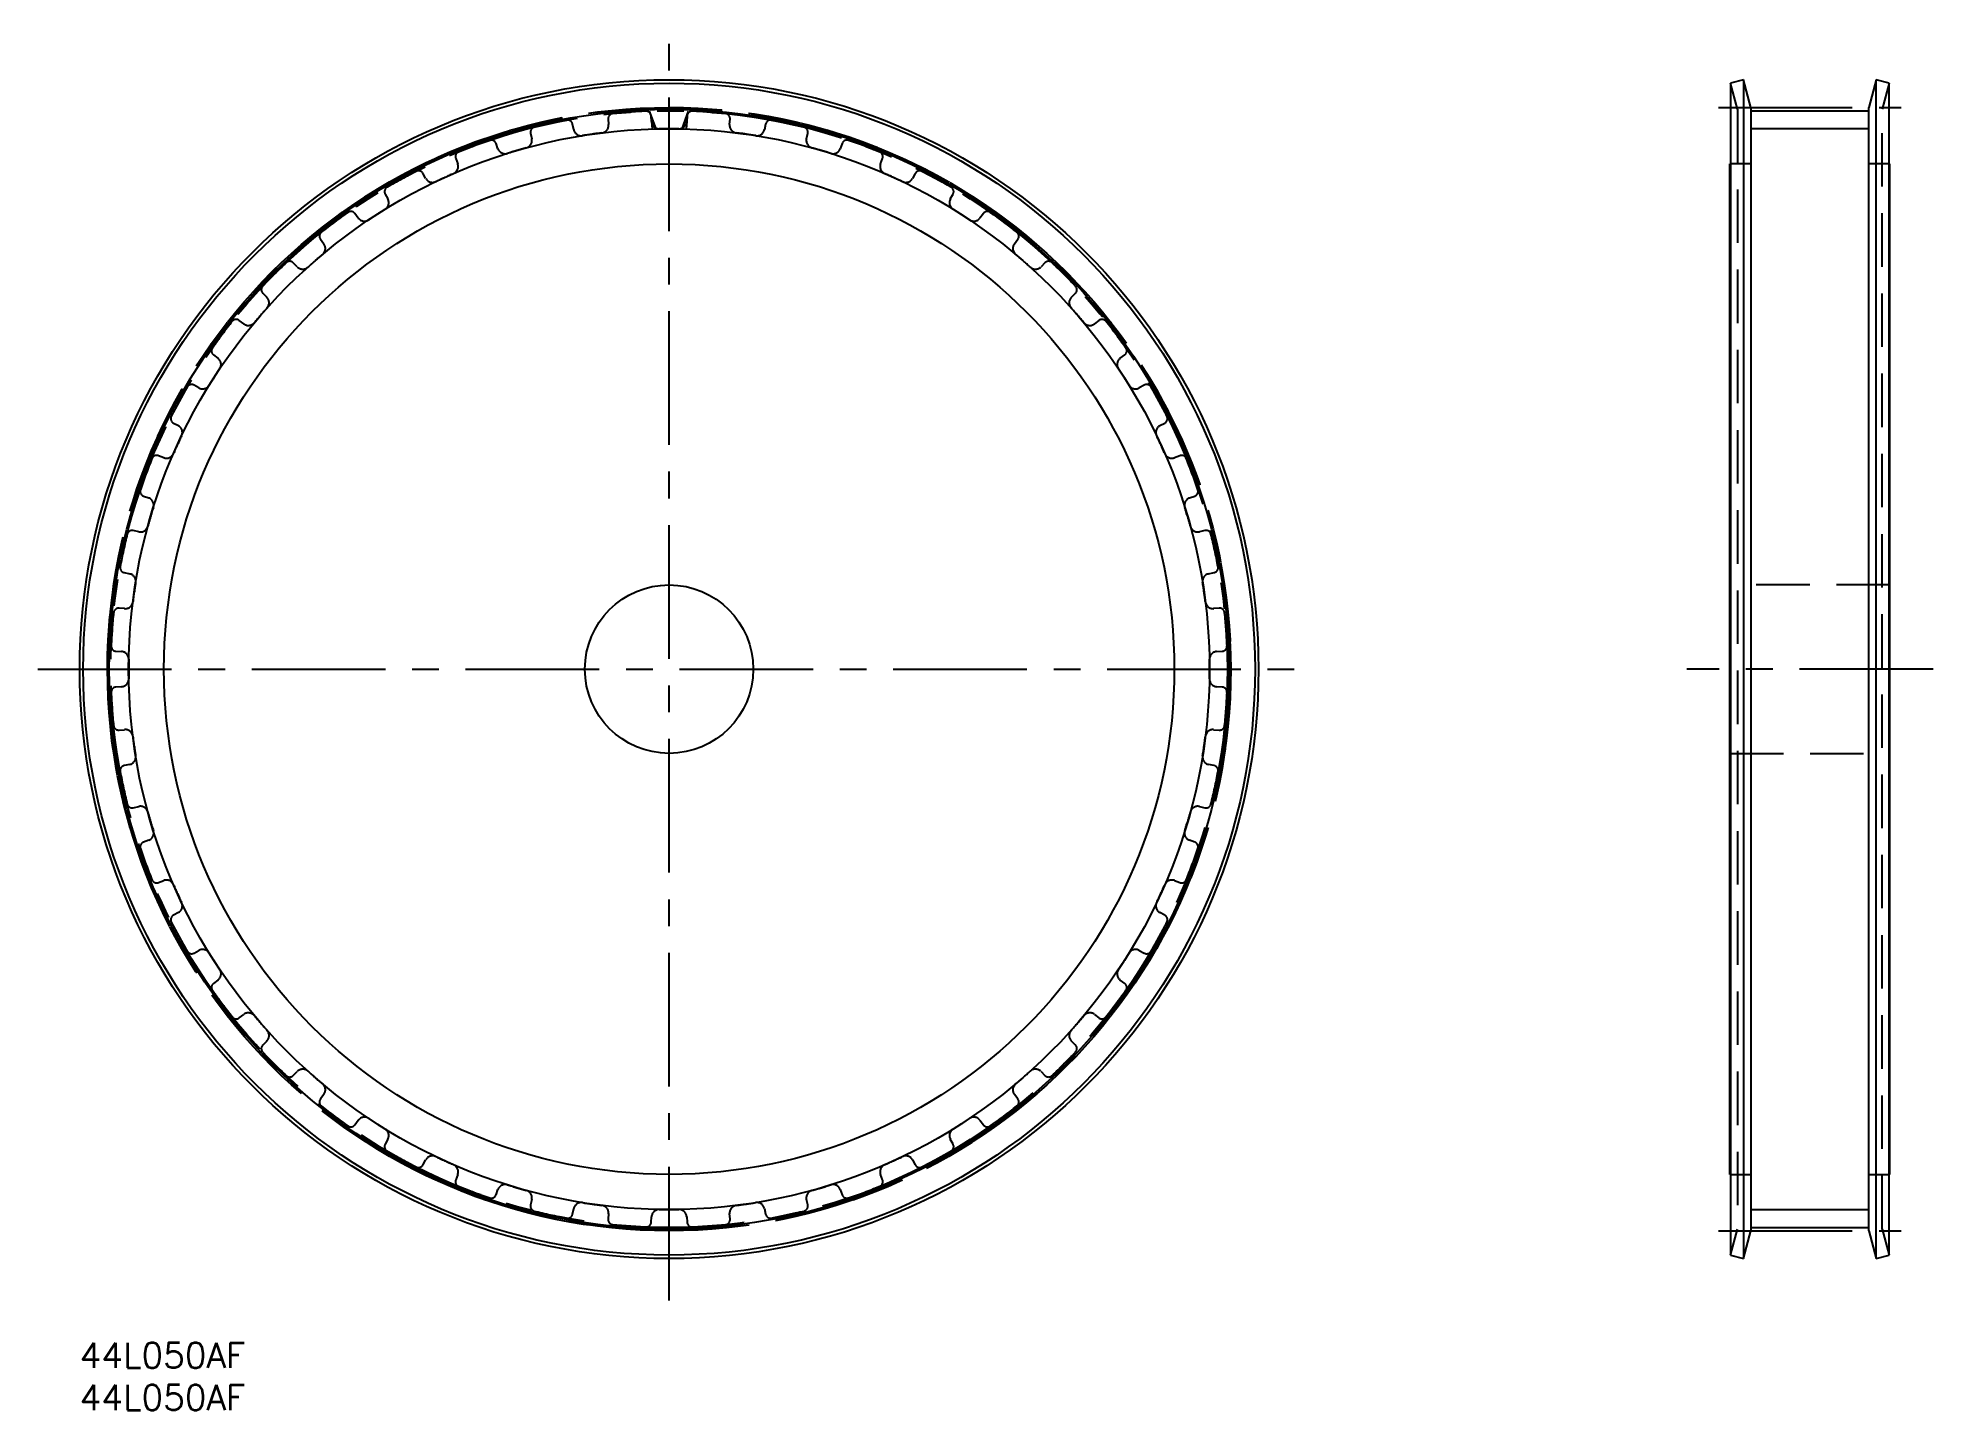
# Model space of a CAD drawing. Extents: x -5 to 220, y -8 to 155.
import ezdxf

# ---------------------------------------------------------------- set-up
doc = ezdxf.new("R2010")
doc.units = 0
doc.header["$LTSCALE"] = 0.5
for name, pattern in [('CENTER', [50.8, 31.75, -6.35, 6.35, -6.35]), ('DASHED', [19.05, 12.7, -6.35]), ('PHANTOM', [63.5, 31.75, -6.35, 6.35, -6.35, 6.35, -6.35])]:
    doc.linetypes.add(name, pattern=pattern)
for name, color, linetype in [('MSM_CENTER', 1, 'CENTER'), ('MSM_CONTINUOUS', 7, 'CONTINUOUS'), ('MSM_DASHED', 4, 'DASHED'), ('MSM_IMAGINARY', 6, 'PHANTOM'), ('MSM_NARROW', 5, 'CONTINUOUS'), ('MSM_PART_NUMBER', 7, 'CONTINUOUS')]:
    doc.layers.add(name, color=color, linetype=linetype)
doc.styles.get("Standard").update_dxf_attribs({"font": 'txt.shx', "height": 3, "bigfont": 'bigfont.shx'})

msp = doc.modelspace()

# ---------------------------------------------------------------- linework, layer by layer
at = {"layer": 'MSM_CENTER'}
for p, q in [((70, 5.03), (70, 154.97)), ((194.65, 146.7), (216.34, 146.7)), ((-4.97, 80), (144.97, 80)), ((220.12, 80), (190.86, 80)), ((194.65, 13.3), (216.34, 13.3))]:
    msp.add_line(p, q, dxfattribs=at)
msp.add_circle((70, 80), 66.7, dxfattribs=at)
at = {"layer": 'MSM_CONTINUOUS'}
for p, q in [((197.61, 150), (196.07, 149.59)), ((196.07, 149.59), (196.07, 10.41)), ((198.49, 146.71), (197.61, 150)), ((197.61, 150), (197.61, 10)), ((213.38, 150), (212.49, 146.71)), ((214.92, 149.59), (213.38, 150)), ((213.38, 10), (213.38, 150)), ((214.92, 10.41), (214.92, 149.59)), ((198.49, 146.71), (198.49, 13.29)), ((198.49, 146.32), (212.49, 146.32)), ((212.49, 13.29), (212.49, 146.71)), ((195.99, 20), (195.99, 140)), ((196.07, 140), (195.99, 140)), ((214.99, 140), (214.92, 140)), ((214.99, 20), (214.99, 140)), ((195.99, 20), (196.07, 20)), ((214.92, 20), (214.99, 20)), ((198.49, 13.68), (212.49, 13.68)), ((197.61, 10), (198.49, 13.29)), ((212.49, 13.29), (213.38, 10)), ((196.07, 10.41), (197.61, 10)), ((213.38, 10), (214.92, 10.41))]:
    msp.add_line(p, q, dxfattribs=at)
for radius in [70, 69.59, 66.5, 60, 10]:
    msp.add_circle((70, 80), radius, dxfattribs=at)
at = {"layer": 'MSM_DASHED'}
for p, q in [((196.89, 146.5), (196.07, 149.59)), ((214.92, 149.59), (214.09, 146.5)), ((196.89, 146.5), (196.89, 13.5)), ((214.09, 13.5), (214.09, 146.5)), ((58.68, 144.07), (58.54, 144.73)), ((62.76, 145.34), (62.81, 144.67)), ((67.91, 145.03), (67.87, 145.7)), ((72.13, 145.7), (72.09, 145.03)), ((77.19, 144.67), (77.24, 145.34)), ((81.46, 144.73), (81.32, 144.07)), ((49.67, 141.81), (49.44, 142.44)), ((53.54, 143.64), (53.68, 142.99)), ((86.32, 142.99), (86.46, 143.64)), ((90.56, 142.44), (90.33, 141.81)), ((44.65, 140.65), (44.89, 140.02)), ((95.11, 140.02), (95.35, 140.65)), ((198.49, 140), (196.07, 140)), ((214.92, 140), (212.49, 140)), ((41.08, 138.29), (40.77, 138.88)), ((99.23, 138.88), (98.92, 138.29)), ((36.27, 136.42), (36.6, 135.84)), ((103.4, 135.84), (103.73, 136.42)), ((33.08, 133.58), (32.68, 134.12)), ((107.32, 134.12), (106.92, 133.58)), ((28.59, 131.05), (28.99, 130.52)), ((111.01, 130.52), (111.41, 131.05)), ((25.83, 127.78), (25.36, 128.26)), ((114.64, 128.26), (114.17, 127.78)), ((21.74, 124.64), (22.22, 124.17)), ((117.78, 124.17), (118.26, 124.64)), ((19.48, 121.01), (18.95, 121.41)), ((121.05, 121.41), (120.52, 121.01)), ((15.88, 117.32), (16.42, 116.92)), ((123.58, 116.92), (124.12, 117.32)), ((14.16, 113.4), (13.58, 113.73)), ((126.42, 113.73), (125.84, 113.4)), ((11.12, 109.23), (11.71, 108.92)), ((128.29, 108.92), (128.88, 109.23)), ((9.98, 105.11), (9.35, 105.35)), ((130.65, 105.35), (130.02, 105.11)), ((7.56, 100.56), (8.19, 100.33)), ((131.81, 100.33), (132.44, 100.56)), ((7.01, 96.32), (6.36, 96.46)), ((133.64, 96.46), (132.99, 96.32)), ((5.27, 91.46), (5.93, 91.32)), ((134.07, 91.32), (134.73, 91.46)), ((214.99, 90), (195.99, 90)), ((5.33, 87.19), (4.66, 87.24)), ((135.34, 87.24), (134.67, 87.19)), ((4.3, 82.13), (4.97, 82.09)), ((135.03, 82.09), (135.7, 82.13)), ((4.97, 77.91), (4.3, 77.87)), ((135.7, 77.87), (135.03, 77.91)), ((4.66, 72.76), (5.33, 72.81)), ((134.67, 72.81), (135.34, 72.76)), ((195.99, 70), (214.99, 70)), ((5.93, 68.68), (5.27, 68.54)), ((134.73, 68.54), (134.07, 68.68)), ((6.36, 63.54), (7.01, 63.68)), ((132.99, 63.68), (133.64, 63.54)), ((8.19, 59.67), (7.56, 59.44)), ((132.44, 59.44), (131.81, 59.67)), ((9.35, 54.65), (9.98, 54.89)), ((130.02, 54.89), (130.65, 54.65)), ((11.71, 51.08), (11.12, 50.77)), ((128.88, 50.77), (128.29, 51.08)), ((13.58, 46.27), (14.16, 46.6)), ((125.84, 46.6), (126.42, 46.27)), ((16.42, 43.08), (15.88, 42.68)), ((124.12, 42.68), (123.58, 43.08)), ((18.95, 38.59), (19.48, 38.99)), ((120.52, 38.99), (121.05, 38.59)), ((22.22, 35.83), (21.74, 35.36)), ((118.26, 35.36), (117.78, 35.83)), ((25.36, 31.74), (25.83, 32.22)), ((114.17, 32.22), (114.64, 31.74)), ((28.99, 29.48), (28.59, 28.95)), ((111.41, 28.95), (111.01, 29.48)), ((32.68, 25.88), (33.08, 26.42)), ((106.92, 26.42), (107.32, 25.88)), ((36.6, 24.16), (36.27, 23.58)), ((103.73, 23.58), (103.4, 24.16)), ((40.77, 21.12), (41.08, 21.71)), ((98.92, 21.71), (99.23, 21.12)), ((44.89, 19.98), (44.65, 19.35)), ((49.44, 17.56), (49.67, 18.19)), ((90.33, 18.19), (90.56, 17.56)), ((95.35, 19.35), (95.11, 19.98)), ((196.07, 20), (198.49, 20)), ((212.49, 20), (214.92, 20)), ((53.68, 17.01), (53.54, 16.36)), ((58.54, 15.27), (58.68, 15.93)), ((81.32, 15.93), (81.46, 15.27)), ((86.46, 16.36), (86.32, 17.01)), ((62.81, 15.33), (62.76, 14.66)), ((67.87, 14.3), (67.91, 14.97)), ((72.09, 14.97), (72.13, 14.3)), ((77.24, 14.66), (77.19, 15.33)), ((196.07, 10.41), (196.89, 13.5)), ((214.09, 13.5), (214.92, 10.41))]:
    msp.add_line(p, q, dxfattribs=at)
msp.add_circle((70, 80), 66.71, dxfattribs=at)
for centre, radius, start, end in [((54.12, 143.77), 0.6, 103.9813, 192.7315), ((70, 80), 66.32, 100.5641, 103.9813), ((57.95, 144.61), 0.6, 11.8139, 100.5641), ((59.57, 144.26), 0.91, 191.8139, 279.2224), ((61.91, 144.6), 0.91, 277.1412, 4.5497), ((63.36, 145.38), 0.6, 95.7995, 184.5497), ((70, 80), 66.32, 92.3823, 95.7995), ((67.27, 145.66), 0.6, 3.6321, 92.3823), ((68.82, 145.09), 0.91, 183.6321, 271.0406), ((70, 80), 64.19, 88.9594, 91.0406), ((71.18, 145.09), 0.91, 268.9594, 356.3679), ((72.73, 145.66), 0.6, 87.6177, 176.3679), ((70, 80), 66.32, 84.2005, 87.6177), ((76.64, 145.38), 0.6, 355.4503, 84.2005), ((78.09, 144.6), 0.91, 175.4503, 262.8588), ((80.43, 144.26), 0.91, 260.7776, 348.1861), ((82.05, 144.61), 0.6, 79.4359, 168.1861), ((70, 80), 66.32, 76.0187, 79.4359), ((85.88, 143.77), 0.6, 347.2685, 76.0187), ((70, 80), 66.32, 108.7459, 112.1632), ((48.88, 142.23), 0.6, 19.9957, 108.7459), ((70, 80), 64.19, 105.323, 107.4043), ((52.8, 142.79), 0.91, 285.323, 12.7315), ((70, 80), 64.19, 97.1412, 99.2224), ((70, 80), 64.19, 80.7776, 82.8588), ((87.2, 142.79), 0.91, 167.2685, 254.677), ((70, 80), 64.19, 72.5957, 74.677), ((91.12, 142.23), 0.6, 71.2541, 160.0043), ((70, 80), 66.32, 67.8368, 71.2541), ((44.04, 139.7), 0.91, 293.5048, 20.9134), ((45.21, 140.86), 0.6, 112.1632, 200.9134), ((50.53, 142.12), 0.91, 199.9957, 287.4043), ((89.47, 142.12), 0.91, 252.5957, 340.0043), ((94.79, 140.86), 0.6, 339.0866, 67.8368), ((95.96, 139.7), 0.91, 159.0866, 246.4952), ((70, 80), 66.32, 116.9277, 120.345), ((40.24, 138.59), 0.6, 28.1775, 116.9277), ((41.89, 138.72), 0.91, 208.1775, 295.5861), ((70, 80), 64.19, 113.5048, 115.5861), ((70, 80), 64.19, 64.4139, 66.4952), ((98.11, 138.72), 0.91, 244.4139, 331.8225), ((99.76, 138.59), 0.6, 63.0723, 151.8225), ((70, 80), 66.32, 59.655, 63.0723), ((36.8, 136.72), 0.6, 120.345, 209.0952), ((35.8, 135.4), 0.91, 301.6867, 29.0952), ((104.2, 135.4), 0.91, 150.9048, 238.3133), ((103.2, 136.72), 0.6, 330.9048, 59.655), ((70, 80), 66.32, 125.1096, 128.5268), ((32.2, 133.76), 0.6, 36.3594, 125.1096), ((33.82, 134.12), 0.91, 216.3594, 303.7679), ((70, 80), 64.19, 121.6867, 123.7679), ((70, 80), 64.19, 56.2321, 58.3133), ((106.18, 134.12), 0.91, 236.2321, 323.6406), ((107.8, 133.76), 0.6, 54.8904, 143.6406), ((70, 80), 66.32, 51.4732, 54.8904), ((29.06, 131.41), 0.6, 128.5268, 217.277), ((110.94, 131.41), 0.6, 322.723, 51.4732), ((24.94, 127.84), 0.6, 44.5412, 133.2914), ((70, 80), 64.19, 129.8685, 131.9497), ((28.27, 129.97), 0.91, 309.8685, 37.277), ((111.73, 129.97), 0.91, 142.723, 230.1315), ((70, 80), 64.19, 48.0503, 50.1315), ((115.06, 127.84), 0.6, 46.7086, 135.4588), ((70, 80), 66.32, 133.2914, 136.7086), ((26.48, 128.42), 0.91, 224.5412, 311.9497), ((113.52, 128.42), 0.91, 228.0503, 315.4588), ((70, 80), 66.32, 43.2914, 46.7086), ((22.16, 125.06), 0.6, 136.7086, 225.4588), ((21.58, 123.52), 0.91, 318.0503, 45.4588), ((118.42, 123.52), 0.91, 134.5412, 221.9497), ((117.84, 125.06), 0.6, 314.5412, 43.2914), ((70, 80), 64.19, 138.0503, 140.1315), ((70, 80), 64.19, 39.8685, 41.9497), ((70, 80), 66.32, 141.4732, 144.8904), ((18.59, 120.94), 0.6, 52.723, 141.4732), ((20.03, 121.73), 0.91, 232.723, 320.1315), ((119.97, 121.73), 0.91, 219.8685, 307.277), ((121.41, 120.94), 0.6, 38.5268, 127.277), ((70, 80), 66.32, 35.1096, 38.5268), ((16.24, 117.8), 0.6, 144.8904, 233.6406), ((123.76, 117.8), 0.6, 306.3594, 35.1096), ((70, 80), 64.19, 146.2321, 148.3133), ((15.88, 116.18), 0.91, 326.2321, 53.6406), ((124.12, 116.18), 0.91, 126.3594, 213.7679), ((70, 80), 64.19, 31.6867, 33.7679), ((70, 80), 66.32, 149.655, 153.0723), ((13.28, 113.2), 0.6, 60.9048, 149.655), ((14.6, 114.2), 0.91, 240.9048, 328.3133), ((125.4, 114.2), 0.91, 211.6867, 299.0952), ((126.72, 113.2), 0.6, 30.345, 119.0952), ((70, 80), 66.32, 26.9277, 30.345), ((11.41, 109.76), 0.6, 153.0723, 241.8225), ((11.28, 108.11), 0.91, 334.4139, 61.8225), ((128.72, 108.11), 0.91, 118.1775, 205.5861), ((128.59, 109.76), 0.6, 298.1775, 26.9277), ((70, 80), 64.19, 154.4139, 156.4952), ((70, 80), 64.19, 23.5048, 25.5861), ((70, 80), 66.32, 157.8368, 161.2541), ((9.14, 104.79), 0.6, 69.0866, 157.8368), ((10.3, 105.96), 0.91, 249.0866, 336.4952), ((129.7, 105.96), 0.91, 203.5048, 290.9134), ((130.86, 104.79), 0.6, 22.1632, 110.9134), ((70, 80), 66.32, 18.7459, 22.1632), ((7.77, 101.12), 0.6, 161.2541, 250.0043), ((132.23, 101.12), 0.6, 289.9957, 18.7459), ((70, 80), 64.19, 162.5957, 164.677), ((7.88, 99.47), 0.91, 342.5957, 70.0043), ((132.12, 99.47), 0.91, 109.9957, 197.4043), ((70, 80), 64.19, 15.323, 17.4043), ((7.21, 97.2), 0.91, 257.2685, 344.677), ((132.79, 97.2), 0.91, 195.323, 282.7315), ((70, 80), 66.32, 166.0187, 169.4359), ((6.23, 95.88), 0.6, 77.2685, 166.0187), ((133.77, 95.88), 0.6, 13.9813, 102.7315), ((70, 80), 66.32, 10.5641, 13.9813), ((5.39, 92.05), 0.6, 169.4359, 258.1861), ((5.74, 90.43), 0.91, 350.7776, 78.1861), ((70, 80), 64.19, 170.7776, 172.8588), ((134.26, 90.43), 0.91, 101.8139, 189.2224), ((70, 80), 64.19, 7.1412, 9.2224), ((134.61, 92.05), 0.6, 281.8139, 10.5641), ((5.4, 88.09), 0.91, 265.4503, 352.8588), ((134.6, 88.09), 0.91, 187.1412, 274.5497), ((70, 80), 66.32, 174.2005, 177.6177), ((4.62, 86.64), 0.6, 85.4503, 174.2005), ((135.38, 86.64), 0.6, 5.7995, 94.5497), ((70, 80), 66.32, 2.3823, 5.7995), ((4.34, 82.73), 0.6, 177.6177, 266.3679), ((4.91, 81.18), 0.91, 358.9594, 86.3679), ((70, 80), 64.19, 178.9594, 181.0406), ((135.09, 81.18), 0.91, 93.6321, 181.0406), ((70, 80), 64.19, 358.9594, 1.0406), ((135.66, 82.73), 0.6, 273.6321, 2.3823), ((4.91, 78.82), 0.91, 273.6321, 1.0406), ((135.09, 78.82), 0.91, 178.9594, 266.3679), ((4.34, 77.27), 0.6, 93.6321, 182.3823), ((70, 80), 66.32, 182.3823, 185.7995), ((135.66, 77.27), 0.6, 357.6177, 86.3679), ((70, 80), 66.32, 354.2005, 357.6177), ((4.62, 73.36), 0.6, 185.7995, 274.5497), ((5.4, 71.91), 0.91, 7.1412, 94.5497), ((134.6, 71.91), 0.91, 85.4503, 172.8588), ((135.38, 73.36), 0.6, 265.4503, 354.2005), ((70, 80), 64.19, 187.1412, 189.2224), ((70, 80), 64.19, 350.7776, 352.8588), ((5.39, 67.95), 0.6, 101.8139, 190.5641), ((70, 80), 66.32, 190.5641, 193.9813), ((5.74, 69.57), 0.91, 281.8139, 9.2224), ((134.26, 69.57), 0.91, 170.7776, 258.1861), ((70, 80), 66.32, 346.0187, 349.4359), ((134.61, 67.95), 0.6, 349.4359, 78.1861), ((6.23, 64.12), 0.6, 193.9813, 282.7315), ((7.21, 62.8), 0.91, 15.323, 102.7315), ((70, 80), 64.19, 195.323, 197.4043), ((70, 80), 64.19, 342.5957, 344.677), ((132.79, 62.8), 0.91, 77.2685, 164.677), ((133.77, 64.12), 0.6, 257.2685, 346.0187), ((7.88, 60.53), 0.91, 289.9957, 17.4043), ((132.12, 60.53), 0.91, 162.5957, 250.0043), ((7.77, 58.88), 0.6, 109.9957, 198.7459), ((70, 80), 66.32, 198.7459, 202.1632), ((70, 80), 66.32, 337.8368, 341.2541), ((132.23, 58.88), 0.6, 341.2541, 70.0043), ((9.14, 55.21), 0.6, 202.1632, 290.9134), ((10.3, 54.04), 0.91, 23.5048, 110.9134), ((70, 80), 64.19, 203.5048, 205.5861), ((70, 80), 64.19, 334.4139, 336.4952), ((129.7, 54.04), 0.91, 69.0866, 156.4952), ((130.86, 55.21), 0.6, 249.0866, 337.8368), ((11.28, 51.89), 0.91, 298.1775, 25.5861), ((128.72, 51.89), 0.91, 154.4139, 241.8225), ((11.41, 50.24), 0.6, 118.1775, 206.9277), ((70, 80), 66.32, 206.9277, 210.345), ((70, 80), 66.32, 329.655, 333.0723), ((128.59, 50.24), 0.6, 333.0723, 61.8225), ((13.28, 46.8), 0.6, 210.345, 299.0952), ((14.6, 45.8), 0.91, 31.6867, 119.0952), ((70, 80), 64.19, 211.6867, 213.7679), ((70, 80), 64.19, 326.2321, 328.3133), ((125.4, 45.8), 0.91, 60.9048, 148.3133), ((126.72, 46.8), 0.6, 240.9048, 329.655), ((15.88, 43.82), 0.91, 306.3594, 33.7679), ((124.12, 43.82), 0.91, 146.2321, 233.6406), ((16.24, 42.2), 0.6, 126.3594, 215.1096), ((70, 80), 66.32, 215.1096, 218.5268), ((70, 80), 66.32, 321.4732, 324.8904), ((123.76, 42.2), 0.6, 324.8904, 53.6406), ((18.59, 39.06), 0.6, 218.5268, 307.277), ((20.03, 38.27), 0.91, 39.8685, 127.277), ((70, 80), 64.19, 219.8685, 221.9497), ((70, 80), 64.19, 318.0503, 320.1315), ((119.97, 38.27), 0.91, 52.723, 140.1315), ((121.41, 39.06), 0.6, 232.723, 321.4732), ((21.58, 36.48), 0.91, 314.5412, 41.9497), ((118.42, 36.48), 0.91, 138.0503, 225.4588), ((22.16, 34.94), 0.6, 134.5412, 223.2914), ((70, 80), 66.32, 223.2914, 226.7086), ((70, 80), 66.32, 313.2914, 316.7086), ((117.84, 34.94), 0.6, 316.7086, 45.4588), ((24.94, 32.16), 0.6, 226.7086, 315.4588), ((26.48, 31.58), 0.91, 48.0503, 135.4588), ((70, 80), 64.19, 228.0503, 230.1315), ((70, 80), 64.19, 309.8685, 311.9497), ((113.52, 31.58), 0.91, 44.5412, 131.9497), ((115.06, 32.16), 0.6, 224.5412, 313.2914), ((28.27, 30.03), 0.91, 322.723, 50.1315), ((111.73, 30.03), 0.91, 129.8685, 217.277), ((29.06, 28.59), 0.6, 142.723, 231.4732), ((70, 80), 66.32, 231.4732, 234.8904), ((70, 80), 66.32, 305.1096, 308.5268), ((110.94, 28.59), 0.6, 308.5268, 37.277), ((32.2, 26.24), 0.6, 234.8904, 323.6406), ((33.82, 25.88), 0.91, 56.2321, 143.6406), ((70, 80), 64.19, 236.2321, 238.3133), ((35.8, 24.6), 0.91, 330.9048, 58.3133), ((104.2, 24.6), 0.91, 121.6867, 209.0952), ((70, 80), 64.19, 301.6867, 303.7679), ((106.18, 25.88), 0.91, 36.3594, 123.7679), ((107.8, 26.24), 0.6, 216.3594, 305.1096), ((36.8, 23.28), 0.6, 150.9048, 239.655), ((70, 80), 66.32, 239.655, 243.0723), ((70, 80), 66.32, 296.9277, 300.345), ((103.2, 23.28), 0.6, 300.345, 29.0952), ((40.24, 21.41), 0.6, 243.0723, 331.8225), ((41.89, 21.28), 0.91, 64.4139, 151.8225), ((70, 80), 64.19, 244.4139, 246.4952), ((44.04, 20.3), 0.91, 339.0866, 66.4952), ((95.96, 20.3), 0.91, 113.5048, 200.9134), ((70, 80), 64.19, 293.5048, 295.5861), ((98.11, 21.28), 0.91, 28.1775, 115.5861), ((99.76, 21.41), 0.6, 208.1775, 296.9277), ((45.21, 19.14), 0.6, 159.0866, 247.8368), ((70, 80), 66.32, 247.8368, 251.2541), ((50.53, 17.88), 0.91, 72.5957, 160.0043), ((70, 80), 64.19, 252.5957, 254.677), ((52.8, 17.21), 0.91, 347.2685, 74.677), ((87.2, 17.21), 0.91, 105.323, 192.7315), ((70, 80), 64.19, 285.323, 287.4043), ((89.47, 17.88), 0.91, 19.9957, 107.4043), ((70, 80), 66.32, 288.7459, 292.1632), ((94.79, 19.14), 0.6, 292.1632, 20.9134), ((48.88, 17.77), 0.6, 251.2541, 340.0043), ((54.12, 16.23), 0.6, 167.2685, 256.0187), ((59.57, 15.74), 0.91, 80.7776, 168.1861), ((70, 80), 64.19, 260.7776, 262.8588), ((61.91, 15.4), 0.91, 355.4503, 82.8588), ((68.82, 14.91), 0.91, 88.9594, 176.3679), ((70, 80), 64.19, 268.9594, 271.0406), ((71.18, 14.91), 0.91, 3.6321, 91.0406), ((78.09, 15.4), 0.91, 97.1412, 184.5497), ((70, 80), 64.19, 277.1412, 279.2224), ((80.43, 15.74), 0.91, 11.8139, 99.2224), ((85.88, 16.23), 0.6, 283.9813, 12.7315), ((91.12, 17.77), 0.6, 199.9957, 288.7459), ((70, 80), 66.32, 256.0187, 259.4359), ((57.95, 15.39), 0.6, 259.4359, 348.1861), ((63.36, 14.62), 0.6, 175.4503, 264.2005), ((70, 80), 66.32, 264.2005, 267.6177), ((67.27, 14.34), 0.6, 267.6177, 356.3679), ((72.73, 14.34), 0.6, 183.6321, 272.3823), ((70, 80), 66.32, 272.3823, 275.7995), ((76.64, 14.62), 0.6, 275.7995, 4.5497), ((82.05, 15.39), 0.6, 191.8139, 280.5641), ((70, 80), 66.32, 280.5641, 283.9813)]:
    msp.add_arc(centre, radius, start, end, dxfattribs=at)
at = {"layer": 'MSM_IMAGINARY'}
msp.add_circle((70, 80), 66.32, dxfattribs=at)
at = {"layer": 'MSM_NARROW'}
for p, q in [((68.45, 144.17), (67.68, 146.28)), ((67.91, 145.03), (67.97, 144.16)), ((71.55, 144.17), (72.32, 146.28)), ((72.09, 145.03), (72.04, 144.16)), ((212.49, 144.19), (198.49, 144.19)), ((198.49, 15.81), (212.49, 15.81))]:
    msp.add_line(p, q, dxfattribs=at)
msp.add_circle((70, 80), 64.19, dxfattribs=at)

# ---------------------------------------------------------------- texts
at = {"layer": 'MSM_PART_NUMBER'}
for p in [(0, -3), (0, -8)]:
    msp.add_text('44L050AF', height=3, dxfattribs=at).set_placement(p)

doc.saveas('drawing.dxf')
